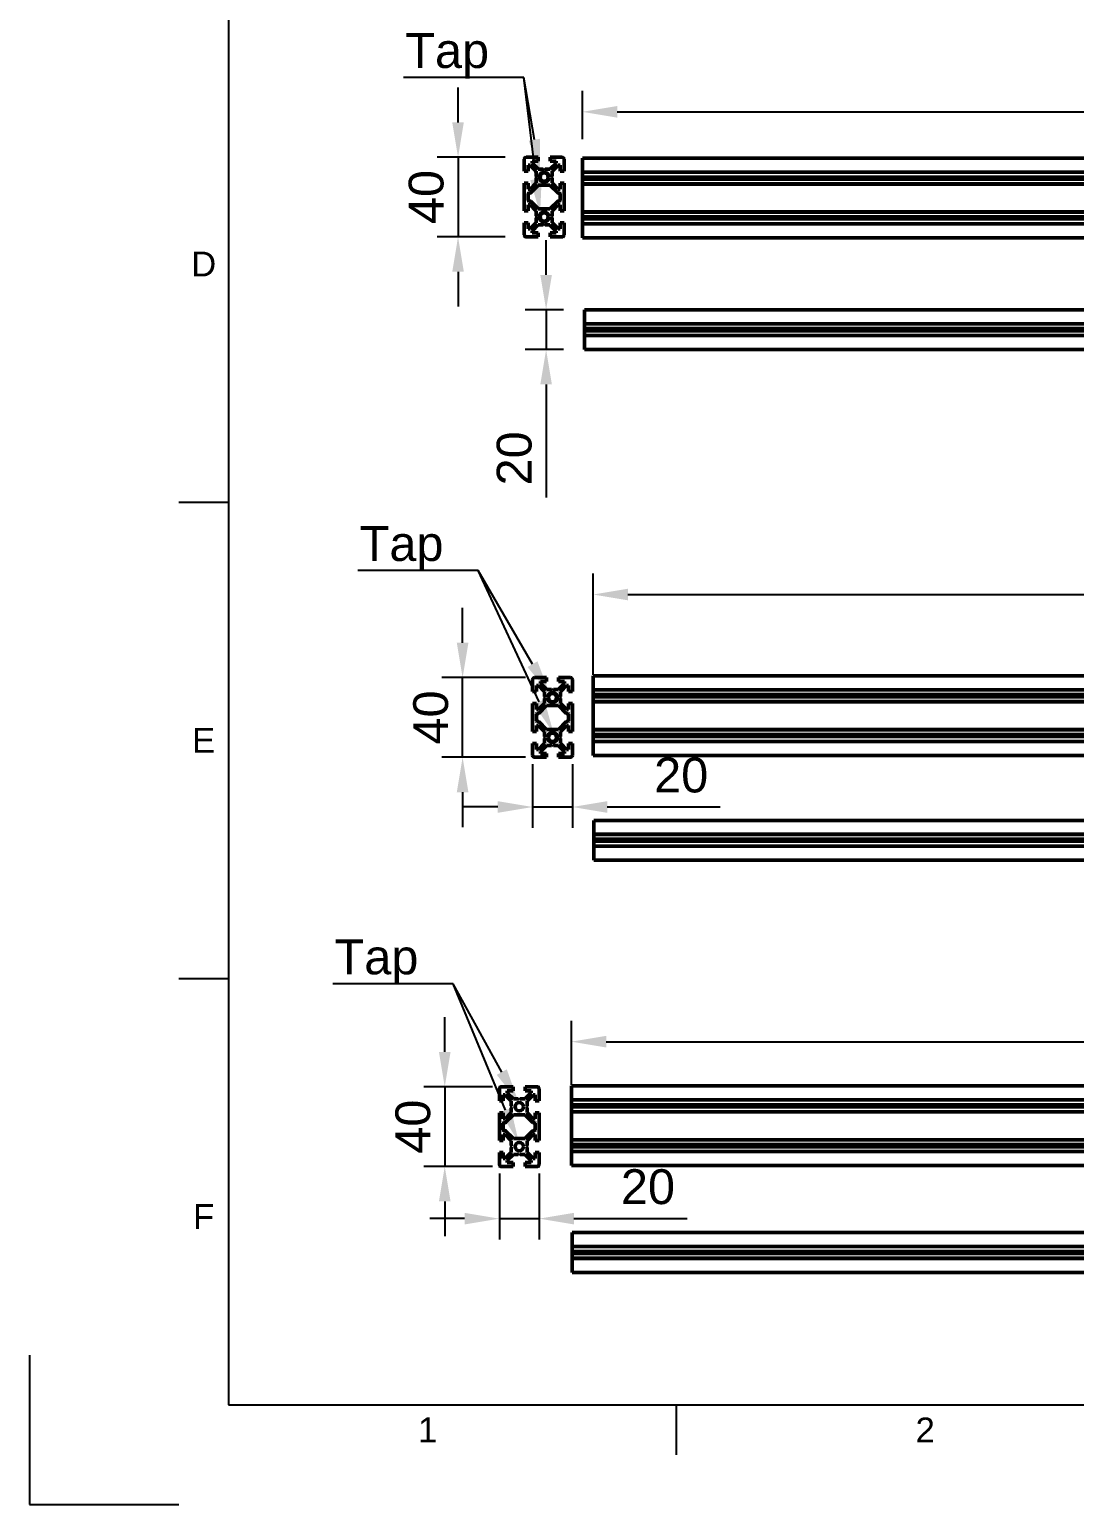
# Model space of a CAD drawing. Header units: millimetres. Extents: x 0 to 420, y 0 to 297.
# Drawn here: x 0 to 105, y 0 to 148.1 of the extents above; entities that cross this region are included whole.
import ezdxf
from ezdxf import colors
from ezdxf.entities.mleader import LeaderData, LeaderLine
from ezdxf.enums import TextEntityAlignment as Align
from ezdxf.math import Vec2, Vec3

# ---------------------------------------------------------------- set-up
doc = ezdxf.new("R2010")
doc.units = ezdxf.units.MM
doc.header["$LTSCALE"] = 0.75
for name, color, linetype, lineweight in [('BORDER', 7, 'Continuous', 25), ('FD_Dimensions', 7, 'Continuous', 25), ('Leaders', 7, 'Continuous', 25), ('Visible', 7, 'Continuous', 50)]:
    doc.layers.add(name, color=color, linetype=linetype, lineweight=lineweight)
doc.styles.add('FusionTitle', font='arial.ttf')
doc.styles.get("Standard").update_dxf_attribs({"font": 'arial.ttf'})
doc.dimstyles.new('Dim-ISO-25', dxfattribs={"dimtxt": 3.5, "dimasz": 3.5, "dimexe": 2.1, "dimexo": 2.1, "dimgap": 1.4, "dimtad": 1, "dimzin": 12, "dimdsep": 46, "dimtxsty": 'Standard', "dimcen": 0, "dimazin": 3, "dimtp": 0.1, "dimtm": 0.1, "dimtfac": 0.714286, "dimtmove": 0, "dimatfit": 3, "dimfxl": 1, "dimtzin": 12, "dimarcsym": 0})

# ---------------------------------------------------------------- blocks, each defined once
blk = doc.blocks.new('ISO_A3_SHEET')
at = {"layer": 'BORDER'}
for p, q in [((20, 287), (20, 10)), ((15, 100.66667), (20, 100.66667)), ((15, 52.83334), (20, 52.83334)), ((20, 10), (410, 10)), ((65, 5), (65, 10))]:
    blk.add_line(p, q, dxfattribs=at)
at = {"layer": 'Defpoints'}
for p, q in [((0, 15), (0, 0)), ((0, 0), (15, 0))]:
    blk.add_line(p, q, dxfattribs=at)
at = {"layer": 'BORDER', "style": 'FusionTitle'}
for s, p in [('D', (17.5, 124.58334)), ('E', (17.5, 76.75001)), ('F', (17.5, 28.91668)), ('1', (40, 7.5)), ('2', (90, 7.5))]:
    blk.add_text(s, height=2.5, dxfattribs=at).set_placement(p, align=Align.MIDDLE)
blk = doc.blocks.new('*D86')
at = {"layer": 'Defpoints', "color": 0, "transparency": 16777216}
for p in [(49.910133, 135.309272), (43.060367, 127.309272), (49.910133, 127.309272)]:
    blk.add_point(p, dxfattribs=at)
at = {"layer": 'FD_Dimensions', "color": 0, "lineweight": -2, "transparency": 16777216}
for p, q in [((43.060367, 138.809272), (43.060367, 142.309272)), ((47.810133, 135.309272), (40.960367, 135.309272)), ((43.060367, 135.309272), (43.060367, 127.309272)), ((47.810133, 127.309272), (40.960367, 127.309272)), ((43.060367, 123.809272), (43.060367, 120.309272))]:
    blk.add_line(p, q, dxfattribs=at)
at = {"layer": 'FD_Dimensions', "color": 0, "transparency": 16777216}
for points in [[(42.477034, 138.809272), (43.643701, 138.809272), (43.060367, 135.309272)], [(42.477034, 123.809272), (43.643701, 123.809272), (43.060367, 127.309272)]]:
    blk.add_solid(points, dxfattribs=at)
at = {"layer": 'FD_Dimensions', "color": 0, "transparency": 16777216, "insert": (39.873362, 131.309272), "char_height": 3.5, "attachment_point": 5, "rotation": 90}
blk.add_mtext('40', dxfattribs=at)
blk = doc.blocks.new('*D87')
at = {"layer": 'Defpoints', "color": 0, "transparency": 16777216}
for p in [(169.153471, 139.866048), (55.553471, 135.012179), (169.153471, 135.012179)]:
    blk.add_point(p, dxfattribs=at)
at = {"layer": 'FD_Dimensions', "color": 0, "lineweight": -2, "transparency": 16777216}
for p, q in [((55.553471, 137.112179), (55.553471, 141.966048)), ((169.153471, 137.112179), (169.153471, 141.966048)), ((59.053471, 139.866048), (165.653471, 139.866048))]:
    blk.add_line(p, q, dxfattribs=at)
at = {"layer": 'FD_Dimensions', "color": 0, "transparency": 16777216}
for points in [[(59.053471, 140.449382), (59.053471, 139.282715), (55.553471, 139.866048)], [(165.653471, 140.449382), (165.653471, 139.282715), (169.153471, 139.866048)]]:
    blk.add_solid(points, dxfattribs=at)
at = {"layer": 'FD_Dimensions', "color": 0, "transparency": 16777216, "insert": (112.353471, 143.053054), "char_height": 3.5, "attachment_point": 5}
blk.add_mtext('568', dxfattribs=at)
blk = doc.blocks.new('*D88')
at = {"layer": 'Defpoints', "color": 0, "transparency": 16777216}
for p in [(55.749821, 119.991096), (51.909112, 115.991096), (55.749821, 115.991096)]:
    blk.add_point(p, dxfattribs=at)
at = {"layer": 'FD_Dimensions', "color": 0, "lineweight": -2, "transparency": 16777216}
for p, q in [((51.909112, 123.491096), (51.909112, 126.991096)), ((53.649821, 119.991096), (49.809112, 119.991096)), ((51.909112, 119.991096), (51.909112, 115.991096)), ((53.649821, 115.991096), (49.809112, 115.991096)), ((51.909112, 112.491096), (51.909112, 101.129705))]:
    blk.add_line(p, q, dxfattribs=at)
at = {"layer": 'FD_Dimensions', "color": 0, "transparency": 16777216}
for points in [[(51.325779, 123.491096), (52.492446, 123.491096), (51.909112, 119.991096)], [(51.325779, 112.491096), (52.492446, 112.491096), (51.909112, 115.991096)]]:
    blk.add_solid(points, dxfattribs=at)
at = {"layer": 'FD_Dimensions', "color": 0, "transparency": 16777216, "insert": (48.722107, 105.0604), "char_height": 3.5, "attachment_point": 5, "rotation": 90}
blk.add_mtext('20', dxfattribs=at)
blk = doc.blocks.new('*D89')
at = {"layer": 'Defpoints', "color": 0, "transparency": 16777216}
for p in [(166.629501, 91.388725), (56.629501, 81.228328), (166.629501, 81.228328)]:
    blk.add_point(p, dxfattribs=at)
at = {"layer": 'FD_Dimensions', "color": 0, "lineweight": -2, "transparency": 16777216}
for p, q in [((56.629501, 83.328328), (56.629501, 93.488725)), ((166.629501, 83.328328), (166.629501, 93.488725)), ((60.129501, 91.388725), (163.129501, 91.388725))]:
    blk.add_line(p, q, dxfattribs=at)
at = {"layer": 'FD_Dimensions', "color": 0, "transparency": 16777216}
for points in [[(60.129501, 91.972059), (60.129501, 90.805392), (56.629501, 91.388725)], [(163.129501, 91.972059), (163.129501, 90.805392), (166.629501, 91.388725)]]:
    blk.add_solid(points, dxfattribs=at)
at = {"layer": 'FD_Dimensions', "color": 0, "transparency": 16777216, "insert": (111.629501, 94.575731), "char_height": 3.5, "attachment_point": 5}
blk.add_mtext('550', dxfattribs=at)
blk = doc.blocks.new('*D90')
at = {"layer": 'Defpoints', "color": 0, "transparency": 16777216}
for p in [(50.548758, 76.439126), (54.548758, 76.439126), (54.548758, 70.050659)]:
    blk.add_point(p, dxfattribs=at)
at = {"layer": 'FD_Dimensions', "color": 0, "lineweight": -2, "transparency": 16777216}
for p, q in [((50.548758, 74.339126), (50.548758, 67.950659)), ((54.548758, 74.339126), (54.548758, 67.950659)), ((47.048758, 70.050659), (43.548758, 70.050659)), ((50.548758, 70.050659), (54.548758, 70.050659)), ((58.048758, 70.050659), (69.41015, 70.050659))]:
    blk.add_line(p, q, dxfattribs=at)
at = {"layer": 'FD_Dimensions', "color": 0, "transparency": 16777216}
for points in [[(47.048758, 70.633992), (47.048758, 69.467325), (50.548758, 70.050659)], [(58.048758, 70.633992), (58.048758, 69.467325), (54.548758, 70.050659)]]:
    blk.add_solid(points, dxfattribs=at)
at = {"layer": 'FD_Dimensions', "color": 0, "transparency": 16777216, "insert": (65.479454, 73.237664), "char_height": 3.5, "attachment_point": 5}
blk.add_mtext('20', dxfattribs=at)
blk = doc.blocks.new('*D91')
at = {"layer": 'Defpoints', "color": 0, "transparency": 16777216}
for p in [(43.516105, 83.039126), (51.948758, 83.039126), (51.948758, 75.039126)]:
    blk.add_point(p, dxfattribs=at)
at = {"layer": 'FD_Dimensions', "color": 0, "lineweight": -2, "transparency": 16777216}
for p, q in [((43.516105, 86.539126), (43.516105, 90.039126)), ((49.848758, 83.039126), (41.416105, 83.039126)), ((43.516105, 75.039126), (43.516105, 83.039126)), ((49.848758, 75.039126), (41.416105, 75.039126)), ((43.516105, 71.539126), (43.516105, 68.039126))]:
    blk.add_line(p, q, dxfattribs=at)
at = {"layer": 'FD_Dimensions', "color": 0, "transparency": 16777216}
for points in [[(42.932772, 86.539126), (44.099438, 86.539126), (43.516105, 83.039126)], [(42.932772, 71.539126), (44.099438, 71.539126), (43.516105, 75.039126)]]:
    blk.add_solid(points, dxfattribs=at)
at = {"layer": 'FD_Dimensions', "color": 0, "transparency": 16777216, "insert": (40.329099, 79.039126), "char_height": 3.5, "attachment_point": 5, "rotation": 90}
blk.add_mtext('40', dxfattribs=at)
blk = doc.blocks.new('*D92')
at = {"layer": 'Defpoints', "color": 0, "transparency": 16777216}
for p in [(47.209322, 35.345896), (51.209322, 35.345896), (51.209322, 28.706908)]:
    blk.add_point(p, dxfattribs=at)
at = {"layer": 'FD_Dimensions', "color": 0, "lineweight": -2, "transparency": 16777216}
for p, q in [((47.209322, 33.245896), (47.209322, 26.606908)), ((51.209322, 33.245896), (51.209322, 26.606908)), ((43.709322, 28.706908), (40.209322, 28.706908)), ((47.209322, 28.706908), (51.209322, 28.706908)), ((54.709322, 28.706908), (66.070714, 28.706908))]:
    blk.add_line(p, q, dxfattribs=at)
at = {"layer": 'FD_Dimensions', "color": 0, "transparency": 16777216}
for points in [[(43.709322, 29.290242), (43.709322, 28.123575), (47.209322, 28.706908)], [(54.709322, 29.290242), (54.709322, 28.123575), (51.209322, 28.706908)]]:
    blk.add_solid(points, dxfattribs=at)
at = {"layer": 'FD_Dimensions', "color": 0, "transparency": 16777216, "insert": (62.140018, 31.893914), "char_height": 3.5, "attachment_point": 5}
blk.add_mtext('20', dxfattribs=at)
blk = doc.blocks.new('*D93')
at = {"layer": 'Defpoints', "color": 0, "transparency": 16777216}
for p in [(48.609322, 41.945896), (41.724663, 33.945896), (48.609322, 33.945896)]:
    blk.add_point(p, dxfattribs=at)
at = {"layer": 'FD_Dimensions', "color": 0, "lineweight": -2, "transparency": 16777216}
for p, q in [((41.724663, 45.445896), (41.724663, 48.945896)), ((46.509322, 41.945896), (39.624663, 41.945896)), ((41.724663, 41.945896), (41.724663, 33.945896)), ((46.509322, 33.945896), (39.624663, 33.945896)), ((41.724663, 30.445896), (41.724663, 26.945896))]:
    blk.add_line(p, q, dxfattribs=at)
at = {"layer": 'FD_Dimensions', "color": 0, "transparency": 16777216}
for points in [[(41.14133, 45.445896), (42.307997, 45.445896), (41.724663, 41.945896)], [(41.14133, 30.445896), (42.307997, 30.445896), (41.724663, 33.945896)]]:
    blk.add_solid(points, dxfattribs=at)
at = {"layer": 'FD_Dimensions', "color": 0, "transparency": 16777216, "insert": (38.537658, 37.945896), "char_height": 3.5, "attachment_point": 5, "rotation": 90}
blk.add_mtext('40', dxfattribs=at)
blk = doc.blocks.new('*D94')
at = {"layer": 'Defpoints', "color": 0, "transparency": 16777216}
for p in [(168.042894, 46.482064), (54.442894, 40.036969), (168.042894, 40.036969)]:
    blk.add_point(p, dxfattribs=at)
at = {"layer": 'FD_Dimensions', "color": 0, "lineweight": -2, "transparency": 16777216}
for p, q in [((54.442894, 42.136969), (54.442894, 48.582064)), ((168.042894, 42.136969), (168.042894, 48.582064)), ((57.942894, 46.482064), (164.542894, 46.482064))]:
    blk.add_line(p, q, dxfattribs=at)
at = {"layer": 'FD_Dimensions', "color": 0, "transparency": 16777216}
for points in [[(57.942894, 47.065397), (57.942894, 45.898731), (54.442894, 46.482064)], [(164.542894, 47.065397), (164.542894, 45.898731), (168.042894, 46.482064)]]:
    blk.add_solid(points, dxfattribs=at)
at = {"layer": 'FD_Dimensions', "color": 0, "transparency": 16777216, "insert": (111.242894, 49.669069), "char_height": 3.5, "attachment_point": 5}
blk.add_mtext('568', dxfattribs=at)

msp = doc.modelspace()

# ---------------------------------------------------------------- linework, layer by layer
at = {"layer": 'Visible', "extrusion": (-1, -2e-16, 0)}
for p, q in [((49.710133, 133.909272), (49.710133, 135.109272)), ((49.910133, 135.309272), (51.110133, 135.309272)), ((50.510133, 134.909272), (50.510133, 134.721404)), ((51.110133, 134.909272), (50.510133, 134.909272)), ((51.110133, 135.309272), (51.110133, 134.909272)), ((52.310133, 135.309272), (53.510133, 135.309272)), ((52.310133, 134.909272), (52.310133, 135.309272)), ((52.910133, 134.909272), (52.310133, 134.909272)), ((52.910133, 134.721404), (52.910133, 134.909272)), ((53.710133, 135.109272), (53.710133, 133.909272)), ((50.110133, 133.909272), (49.710133, 133.909272)), ((50.110133, 134.509272), (50.110133, 133.909272)), ((50.298001, 134.509272), (50.110133, 134.509272)), ((50.910133, 133.89714), (50.298001, 134.509272)), ((50.510133, 134.721404), (51.122265, 134.109272)), ((50.910133, 133.413195), (50.910133, 133.89714)), ((50.970133, 133.309272), (50.910133, 133.413195)), ((51.122265, 134.109272), (51.60621, 134.109272)), ((51.60621, 134.109272), (51.710133, 134.049272)), ((51.710133, 134.049272), (51.814056, 134.109272)), ((51.814056, 134.109272), (52.298001, 134.109272)), ((52.298001, 134.109272), (52.910133, 134.721404)), ((52.510133, 133.413195), (52.450133, 133.309272)), ((53.122265, 134.509272), (52.510133, 133.89714)), ((52.510133, 133.89714), (52.510133, 133.413195)), ((53.310133, 134.509272), (53.122265, 134.509272)), ((53.310133, 133.909272), (53.310133, 134.509272)), ((53.710133, 133.909272), (53.310133, 133.909272)), ((49.710133, 132.709272), (50.110133, 132.709272)), ((49.710133, 129.909272), (49.710133, 132.709272)), ((50.110133, 132.709272), (50.110133, 132.109272)), ((50.110133, 132.109272), (50.298001, 132.109272)), ((50.298001, 132.109272), (50.910133, 132.721404)), ((50.339839, 131.726846), (51.122265, 132.509272)), ((50.910133, 133.205349), (50.970133, 133.309272)), ((50.910133, 132.721404), (50.910133, 133.205349)), ((51.122265, 132.509272), (52.298001, 132.509272)), ((52.298001, 132.509272), (53.080427, 131.726846)), ((52.450133, 133.309272), (52.510133, 133.205349)), ((52.510133, 133.205349), (52.510133, 132.721404)), ((52.510133, 132.721404), (53.122265, 132.109272)), ((53.122265, 132.109272), (53.310133, 132.109272)), ((53.310133, 132.709272), (53.710133, 132.709272)), ((53.310133, 132.109272), (53.310133, 132.709272)), ((53.710133, 132.709272), (53.710133, 129.909272)), ((50.110133, 130.969272), (50.110133, 131.649272)), ((50.298001, 130.509272), (50.110133, 130.509272)), ((50.110133, 130.509272), (50.110133, 129.909272)), ((50.170133, 131.709272), (50.297412, 131.709272)), ((50.297412, 130.909272), (50.170133, 130.909272)), ((50.910133, 129.89714), (50.298001, 130.509272)), ((51.122265, 130.109272), (50.339839, 130.891699)), ((53.080427, 130.891699), (52.298001, 130.109272)), ((53.122265, 130.509272), (52.510133, 129.89714)), ((53.310133, 130.509272), (53.122265, 130.509272)), ((53.122854, 131.709272), (53.250133, 131.709272)), ((53.250133, 130.909272), (53.122854, 130.909272)), ((53.310133, 131.649272), (53.310133, 130.969272)), ((53.310133, 129.909272), (53.310133, 130.509272)), ((50.110133, 129.909272), (49.710133, 129.909272)), ((50.910133, 129.413195), (50.910133, 129.89714)), ((50.970133, 129.309272), (50.910133, 129.413195)), ((50.910133, 129.205349), (50.970133, 129.309272)), ((50.910133, 128.721404), (50.910133, 129.205349)), ((52.298001, 130.109272), (51.122265, 130.109272)), ((52.510133, 129.413195), (52.450133, 129.309272)), ((52.450133, 129.309272), (52.510133, 129.205349)), ((52.510133, 129.89714), (52.510133, 129.413195)), ((52.510133, 129.205349), (52.510133, 128.721404)), ((53.710133, 129.909272), (53.310133, 129.909272)), ((49.710133, 127.509272), (49.710133, 128.709272)), ((49.710133, 128.709272), (50.110133, 128.709272)), ((50.110133, 128.709272), (50.110133, 128.109272)), ((50.110133, 128.109272), (50.298001, 128.109272)), ((50.298001, 128.109272), (50.910133, 128.721404)), ((51.122265, 128.509272), (50.510133, 127.89714)), ((50.510133, 127.89714), (50.510133, 127.709272)), ((50.510133, 127.709272), (51.110133, 127.709272)), ((51.110133, 127.709272), (51.110133, 127.309272)), ((51.60621, 128.509272), (51.122265, 128.509272)), ((51.710133, 128.569272), (51.60621, 128.509272)), ((51.814056, 128.509272), (51.710133, 128.569272)), ((52.298001, 128.509272), (51.814056, 128.509272)), ((52.910133, 127.89714), (52.298001, 128.509272)), ((52.310133, 127.309272), (52.310133, 127.709272)), ((52.310133, 127.709272), (52.910133, 127.709272)), ((52.510133, 128.721404), (53.122265, 128.109272)), ((52.910133, 127.709272), (52.910133, 127.89714)), ((53.122265, 128.109272), (53.310133, 128.109272)), ((53.310133, 128.109272), (53.310133, 128.709272)), ((53.310133, 128.709272), (53.710133, 128.709272)), ((53.710133, 128.709272), (53.710133, 127.509272)), ((51.110133, 127.309272), (49.910133, 127.309272)), ((53.510133, 127.309272), (52.310133, 127.309272))]:
    msp.add_line(p, q, dxfattribs=at)
at = {"layer": 'Visible'}
for p, q in [((55.553471, 135.012179), (55.553471, 135.212179)), ((55.553471, 135.212179), (169.153471, 135.212179)), ((55.553471, 135.012179), (55.553471, 133.812179)), ((55.553471, 133.812179), (169.153471, 133.812179)), ((55.553471, 133.812179), (55.553471, 133.800047)), ((55.553471, 133.800047), (169.153471, 133.800047)), ((55.553471, 133.800047), (55.553471, 133.316102)), ((55.553471, 133.316102), (169.153471, 133.316102)), ((55.553471, 133.316102), (55.553471, 133.212179)), ((55.553471, 133.212179), (169.153471, 133.212179)), ((55.553471, 133.212179), (55.553471, 133.108256)), ((55.553471, 133.108256), (169.153471, 133.108256)), ((55.553471, 133.108256), (55.553471, 132.624311)), ((55.553471, 132.624311), (169.153471, 132.624311)), ((55.553471, 132.624311), (55.553471, 132.612179)), ((55.553471, 132.612179), (55.553471, 129.812179)), ((55.553471, 132.612179), (169.153471, 132.612179)), ((55.553471, 129.812179), (55.553471, 129.800047)), ((55.553471, 129.812179), (169.153471, 129.812179)), ((55.553471, 129.800047), (55.553471, 129.316102)), ((55.553471, 129.800047), (169.153471, 129.800047)), ((55.553471, 129.316102), (55.553471, 129.212179)), ((55.553471, 129.316102), (169.153471, 129.316102)), ((55.553471, 129.212179), (55.553471, 129.108256)), ((55.553471, 129.212179), (169.153471, 129.212179)), ((55.553471, 129.108256), (55.553471, 128.624311)), ((55.553471, 129.108256), (169.153471, 129.108256)), ((55.553471, 128.624311), (55.553471, 128.612179)), ((55.553471, 128.624311), (169.153471, 128.624311)), ((55.553471, 128.612179), (55.553471, 127.412179)), ((55.553471, 128.612179), (169.153471, 128.612179)), ((55.553471, 127.212179), (55.553471, 127.412179)), ((55.553471, 127.212179), (169.153471, 127.212179)), ((56.629501, 83.228328), (166.629501, 83.228328)), ((56.629501, 83.028328), (56.629501, 83.228328)), ((56.629501, 83.028328), (56.629501, 81.828328)), ((56.629501, 81.828328), (56.629501, 81.816196)), ((56.629501, 81.828328), (166.629501, 81.828328)), ((56.629501, 81.816196), (56.629501, 81.332251)), ((56.629501, 81.816196), (166.629501, 81.816196)), ((56.629501, 81.332251), (56.629501, 81.228328)), ((56.629501, 81.332251), (166.629501, 81.332251)), ((56.629501, 81.228328), (56.629501, 81.124405)), ((56.629501, 81.228328), (166.629501, 81.228328)), ((56.629501, 81.124405), (56.629501, 80.64046)), ((56.629501, 81.124405), (166.629501, 81.124405)), ((56.629501, 80.64046), (56.629501, 80.628328)), ((56.629501, 80.64046), (166.629501, 80.64046)), ((56.629501, 80.628328), (56.629501, 77.828328)), ((56.629501, 80.628328), (166.629501, 80.628328)), ((56.629501, 77.828328), (56.629501, 77.816196)), ((56.629501, 77.828328), (166.629501, 77.828328)), ((56.629501, 77.816196), (56.629501, 77.332251)), ((56.629501, 77.816196), (166.629501, 77.816196)), ((56.629501, 77.332251), (56.629501, 77.228328)), ((56.629501, 77.332251), (166.629501, 77.332251)), ((56.629501, 77.228328), (56.629501, 77.124405)), ((56.629501, 77.228328), (166.629501, 77.228328)), ((56.629501, 77.124405), (56.629501, 76.64046)), ((56.629501, 77.124405), (166.629501, 77.124405)), ((56.629501, 76.64046), (56.629501, 76.628328)), ((56.629501, 76.64046), (166.629501, 76.64046)), ((56.629501, 76.628328), (56.629501, 75.428328)), ((56.629501, 76.628328), (166.629501, 76.628328)), ((56.629501, 75.228328), (56.629501, 75.428328)), ((56.629501, 75.228328), (166.629501, 75.228328)), ((54.442894, 42.036969), (168.042894, 42.036969)), ((54.442894, 41.836969), (54.442894, 42.036969)), ((54.442894, 41.836969), (54.442894, 40.636969)), ((54.442894, 40.636969), (54.442894, 40.624837)), ((54.442894, 40.636969), (168.042894, 40.636969)), ((54.442894, 40.624837), (54.442894, 40.140892)), ((54.442894, 40.624837), (168.042894, 40.624837)), ((54.442894, 40.140892), (54.442894, 40.036969)), ((54.442894, 40.140892), (168.042894, 40.140892)), ((54.442894, 40.036969), (168.042894, 40.036969)), ((54.442894, 40.036969), (54.442894, 39.933045)), ((54.442894, 39.933045), (168.042894, 39.933045)), ((54.442894, 39.933045), (54.442894, 39.449101)), ((54.442894, 39.449101), (168.042894, 39.449101)), ((54.442894, 39.449101), (54.442894, 39.436969)), ((54.442894, 39.436969), (54.442894, 36.636969)), ((54.442894, 39.436969), (168.042894, 39.436969)), ((54.442894, 36.636969), (54.442894, 36.624837)), ((54.442894, 36.636969), (168.042894, 36.636969)), ((54.442894, 36.624837), (54.442894, 36.140892)), ((54.442894, 36.624837), (168.042894, 36.624837)), ((54.442894, 36.140892), (54.442894, 36.036969)), ((54.442894, 36.140892), (168.042894, 36.140892)), ((54.442894, 36.036969), (54.442894, 35.933045)), ((54.442894, 36.036969), (168.042894, 36.036969)), ((54.442894, 35.933045), (54.442894, 35.449101)), ((54.442894, 35.933045), (168.042894, 35.933045)), ((54.442894, 35.449101), (54.442894, 35.436969)), ((54.442894, 35.449101), (168.042894, 35.449101)), ((54.442894, 35.436969), (54.442894, 34.236969)), ((54.442894, 35.436969), (168.042894, 35.436969)), ((54.442894, 34.036969), (54.442894, 34.236969)), ((54.442894, 34.036969), (168.042894, 34.036969))]:
    msp.add_line(p, q, dxfattribs=at)
at = {"layer": 'Visible', "extrusion": (0, 1, 0)}
for p, q in [((55.749821, 119.991096), (169.349821, 119.991096)), ((55.749821, 119.791096), (55.749821, 119.991096)), ((55.749821, 119.791096), (55.749821, 118.591096)), ((55.749821, 118.591096), (55.749821, 118.578964)), ((55.749821, 118.591096), (169.349821, 118.591096)), ((55.749821, 118.578964), (55.749821, 118.095019)), ((55.749821, 118.578964), (169.349821, 118.578964)), ((55.749821, 118.095019), (55.749821, 117.991096)), ((55.749821, 118.095019), (169.349821, 118.095019)), ((55.749821, 117.991096), (55.749821, 117.887173)), ((55.749821, 117.991096), (169.349821, 117.991096)), ((55.749821, 117.887173), (55.749821, 117.403228)), ((55.749821, 117.887173), (169.349821, 117.887173)), ((55.749821, 117.403228), (55.749821, 117.391096)), ((55.749821, 117.403228), (169.349821, 117.403228)), ((55.749821, 117.391096), (55.749821, 116.191096)), ((55.749821, 117.391096), (169.349821, 117.391096)), ((55.749821, 115.991096), (55.749821, 116.191096)), ((55.749821, 115.991096), (169.349821, 115.991096)), ((56.710751, 68.709011), (166.710751, 68.709011)), ((56.710751, 68.509011), (56.710751, 68.709011)), ((56.710751, 68.509011), (56.710751, 67.309011)), ((56.710751, 67.309011), (166.710751, 67.309011)), ((56.710751, 67.309011), (56.710751, 67.296879)), ((56.710751, 67.296879), (166.710751, 67.296879)), ((56.710751, 67.296879), (56.710751, 66.812934)), ((56.710751, 66.812934), (166.710751, 66.812934)), ((56.710751, 66.812934), (56.710751, 66.709011)), ((56.710751, 66.709011), (166.710751, 66.709011)), ((56.710751, 66.709011), (56.710751, 66.605088)), ((56.710751, 66.605088), (166.710751, 66.605088)), ((56.710751, 66.605088), (56.710751, 66.121143)), ((56.710751, 66.121143), (166.710751, 66.121143)), ((56.710751, 66.121143), (56.710751, 66.109011)), ((56.710751, 66.109011), (166.710751, 66.109011)), ((56.710751, 66.109011), (56.710751, 64.909011)), ((56.710751, 64.709011), (56.710751, 64.909011)), ((56.710751, 64.709011), (166.710751, 64.709011)), ((54.517293, 27.312623), (168.117293, 27.312623)), ((54.517293, 27.112623), (54.517293, 27.312623)), ((54.517293, 27.112623), (54.517293, 25.912623)), ((54.517293, 25.912623), (161.692764, 25.912623)), ((54.517293, 25.912623), (54.517293, 25.900491)), ((54.517293, 25.900491), (161.676117, 25.900491)), ((54.517293, 25.900491), (54.517293, 25.416546)), ((54.517293, 25.416546), (161.389677, 25.416546)), ((54.517293, 25.416546), (54.517293, 25.312623)), ((54.517293, 25.312623), (161.382293, 25.312623)), ((54.517293, 25.312623), (54.517293, 25.2087)), ((54.517293, 25.2087), (161.389677, 25.2087)), ((54.517293, 25.2087), (54.517293, 24.724755)), ((54.517293, 24.724755), (161.676117, 24.724755)), ((54.517293, 24.724755), (54.517293, 24.712623)), ((54.517293, 24.712623), (161.692764, 24.712623)), ((54.517293, 24.712623), (54.517293, 23.512623)), ((54.517293, 23.312623), (54.517293, 23.512623)), ((54.517293, 23.312623), (168.117293, 23.312623))]:
    msp.add_line(p, q, dxfattribs=at)
at = {"layer": 'Visible', "extrusion": (1, 8e-16, 0)}
for p, q in [((51.948758, 83.039126), (50.748758, 83.039126)), ((51.948758, 82.639126), (51.948758, 83.039126)), ((53.148758, 83.039126), (53.148758, 82.639126)), ((54.348758, 83.039126), (53.148758, 83.039126)), ((50.548758, 82.839126), (50.548758, 81.639126)), ((50.548758, 81.639126), (50.948758, 81.639126)), ((50.948758, 82.239126), (51.136626, 82.239126)), ((50.948758, 81.639126), (50.948758, 82.239126)), ((51.136626, 82.239126), (51.748758, 81.626994)), ((51.348758, 82.639126), (51.948758, 82.639126)), ((51.348758, 82.451258), (51.348758, 82.639126)), ((51.96089, 81.839126), (51.348758, 82.451258)), ((51.748758, 81.626994), (51.748758, 81.143049)), ((52.444835, 81.839126), (51.96089, 81.839126)), ((52.548758, 81.779126), (52.444835, 81.839126)), ((52.652681, 81.839126), (52.548758, 81.779126)), ((53.136626, 81.839126), (52.652681, 81.839126)), ((53.748758, 82.451258), (53.136626, 81.839126)), ((53.148758, 82.639126), (53.748758, 82.639126)), ((53.348758, 81.626994), (53.96089, 82.239126)), ((53.348758, 81.143049), (53.348758, 81.626994)), ((53.748758, 82.639126), (53.748758, 82.451258)), ((53.96089, 82.239126), (54.148758, 82.239126)), ((54.148758, 82.239126), (54.148758, 81.639126)), ((54.148758, 81.639126), (54.548758, 81.639126)), ((54.548758, 81.639126), (54.548758, 82.839126)), ((50.548758, 80.439126), (50.548758, 77.639126)), ((50.948758, 80.439126), (50.548758, 80.439126)), ((50.948758, 79.839126), (50.948758, 80.439126)), ((51.748758, 80.451258), (51.136626, 79.839126)), ((51.96089, 80.239126), (51.178464, 79.4567)), ((51.748758, 81.143049), (51.808758, 81.039126)), ((51.808758, 81.039126), (51.748758, 80.935203)), ((51.748758, 80.935203), (51.748758, 80.451258)), ((53.136626, 80.239126), (51.96089, 80.239126)), ((53.919052, 79.4567), (53.136626, 80.239126)), ((53.288758, 81.039126), (53.348758, 81.143049)), ((53.348758, 80.935203), (53.288758, 81.039126)), ((53.348758, 80.451258), (53.348758, 80.935203)), ((53.96089, 79.839126), (53.348758, 80.451258)), ((54.148758, 80.439126), (54.148758, 79.839126)), ((54.548758, 80.439126), (54.148758, 80.439126)), ((54.548758, 77.639126), (54.548758, 80.439126)), ((51.136626, 79.839126), (50.948758, 79.839126)), ((50.948758, 79.379126), (50.948758, 78.699126)), ((51.136037, 79.439126), (51.008758, 79.439126)), ((51.008758, 78.639126), (51.136037, 78.639126)), ((51.178464, 78.621552), (51.96089, 77.839126)), ((53.136626, 77.839126), (53.919052, 78.621552)), ((54.148758, 79.839126), (53.96089, 79.839126)), ((54.088758, 79.439126), (53.961479, 79.439126)), ((53.961479, 78.639126), (54.088758, 78.639126)), ((54.148758, 78.699126), (54.148758, 79.379126)), ((50.548758, 77.639126), (50.948758, 77.639126)), ((50.948758, 78.239126), (51.136626, 78.239126)), ((50.948758, 77.639126), (50.948758, 78.239126)), ((51.136626, 78.239126), (51.748758, 77.626994)), ((51.748758, 77.626994), (51.748758, 77.143049)), ((51.748758, 77.143049), (51.808758, 77.039126)), ((51.808758, 77.039126), (51.748758, 76.935203)), ((51.96089, 77.839126), (53.136626, 77.839126)), ((53.288758, 77.039126), (53.348758, 77.143049)), ((53.348758, 76.935203), (53.288758, 77.039126)), ((53.348758, 77.626994), (53.96089, 78.239126)), ((53.348758, 77.143049), (53.348758, 77.626994)), ((53.96089, 78.239126), (54.148758, 78.239126)), ((54.148758, 78.239126), (54.148758, 77.639126)), ((54.148758, 77.639126), (54.548758, 77.639126)), ((50.948758, 76.439126), (50.548758, 76.439126)), ((50.548758, 76.439126), (50.548758, 75.239126)), ((50.948758, 75.839126), (50.948758, 76.439126)), ((51.136626, 75.839126), (50.948758, 75.839126)), ((51.748758, 76.451258), (51.136626, 75.839126)), ((51.348758, 75.626994), (51.96089, 76.239126)), ((51.348758, 75.439126), (51.348758, 75.626994)), ((51.748758, 76.935203), (51.748758, 76.451258)), ((51.96089, 76.239126), (52.444835, 76.239126)), ((52.444835, 76.239126), (52.548758, 76.299126)), ((52.548758, 76.299126), (52.652681, 76.239126)), ((52.652681, 76.239126), (53.136626, 76.239126)), ((53.136626, 76.239126), (53.748758, 75.626994)), ((53.348758, 76.451258), (53.348758, 76.935203)), ((53.96089, 75.839126), (53.348758, 76.451258)), ((53.748758, 75.626994), (53.748758, 75.439126)), ((54.148758, 75.839126), (53.96089, 75.839126)), ((54.548758, 76.439126), (54.148758, 76.439126)), ((54.148758, 76.439126), (54.148758, 75.839126)), ((54.548758, 75.239126), (54.548758, 76.439126)), ((50.748758, 75.039126), (51.948758, 75.039126)), ((51.948758, 75.439126), (51.348758, 75.439126)), ((51.948758, 75.039126), (51.948758, 75.439126)), ((53.748758, 75.439126), (53.148758, 75.439126)), ((53.148758, 75.439126), (53.148758, 75.039126)), ((53.148758, 75.039126), (54.348758, 75.039126))]:
    msp.add_line(p, q, dxfattribs=at)
at = {"layer": 'Visible', "extrusion": (1, -2e-16, 0)}
for p, q in [((47.209322, 40.545896), (47.209322, 41.745896)), ((47.409322, 41.945896), (48.609322, 41.945896)), ((48.009322, 41.545896), (48.009322, 41.358028)), ((48.609322, 41.545896), (48.009322, 41.545896)), ((48.609322, 41.945896), (48.609322, 41.545896)), ((49.809322, 41.945896), (51.009322, 41.945896)), ((49.809322, 41.545896), (49.809322, 41.945896)), ((50.409322, 41.545896), (49.809322, 41.545896)), ((50.409322, 41.358028), (50.409322, 41.545896)), ((51.209322, 41.745896), (51.209322, 40.545896)), ((47.609322, 40.545896), (47.209322, 40.545896)), ((47.609322, 41.145896), (47.609322, 40.545896)), ((47.79719, 41.145896), (47.609322, 41.145896)), ((48.409322, 40.533764), (47.79719, 41.145896)), ((48.009322, 41.358028), (48.621454, 40.745896)), ((48.409322, 40.049819), (48.409322, 40.533764)), ((48.469322, 39.945896), (48.409322, 40.049819)), ((48.621454, 40.745896), (49.105399, 40.745896)), ((49.105399, 40.745896), (49.209322, 40.685896)), ((49.209322, 40.685896), (49.313245, 40.745896)), ((49.313245, 40.745896), (49.79719, 40.745896)), ((49.79719, 40.745896), (50.409322, 41.358028)), ((50.009322, 40.049819), (49.949322, 39.945896)), ((50.621454, 41.145896), (50.009322, 40.533764)), ((50.009322, 40.533764), (50.009322, 40.049819)), ((50.809322, 41.145896), (50.621454, 41.145896)), ((50.809322, 40.545896), (50.809322, 41.145896)), ((51.209322, 40.545896), (50.809322, 40.545896)), ((47.209322, 39.345896), (47.609322, 39.345896)), ((47.209322, 36.545896), (47.209322, 39.345896)), ((47.609322, 39.345896), (47.609322, 38.745896)), ((47.609322, 38.745896), (47.79719, 38.745896)), ((47.79719, 38.745896), (48.409322, 39.358028)), ((47.839028, 38.36347), (48.621454, 39.145896)), ((48.409322, 39.841973), (48.469322, 39.945896)), ((48.409322, 39.358028), (48.409322, 39.841973)), ((48.621454, 39.145896), (49.79719, 39.145896)), ((49.79719, 39.145896), (50.579617, 38.36347)), ((49.949322, 39.945896), (50.009322, 39.841973)), ((50.009322, 39.841973), (50.009322, 39.358028)), ((50.009322, 39.358028), (50.621454, 38.745896)), ((50.621454, 38.745896), (50.809322, 38.745896)), ((50.809322, 39.345896), (51.209322, 39.345896)), ((50.809322, 38.745896), (50.809322, 39.345896)), ((51.209322, 39.345896), (51.209322, 36.545896)), ((47.609322, 37.605896), (47.609322, 38.285896)), ((47.609322, 37.145896), (47.609322, 36.545896)), ((47.79719, 37.145896), (47.609322, 37.145896)), ((47.669322, 38.345896), (47.796602, 38.345896)), ((47.796602, 37.545896), (47.669322, 37.545896)), ((48.409322, 36.533764), (47.79719, 37.145896)), ((48.621454, 36.745896), (47.839028, 37.528323)), ((50.579617, 37.528323), (49.79719, 36.745896)), ((50.621454, 37.145896), (50.009322, 36.533764)), ((50.809322, 37.145896), (50.621454, 37.145896)), ((50.622043, 38.345896), (50.749322, 38.345896)), ((50.749322, 37.545896), (50.622043, 37.545896)), ((50.809322, 38.285896), (50.809322, 37.605896)), ((50.809322, 36.545896), (50.809322, 37.145896)), ((47.609322, 36.545896), (47.209322, 36.545896)), ((48.409322, 36.049819), (48.409322, 36.533764)), ((48.469322, 35.945896), (48.409322, 36.049819)), ((48.409322, 35.841973), (48.469322, 35.945896)), ((48.409322, 35.358028), (48.409322, 35.841973)), ((49.79719, 36.745896), (48.621454, 36.745896)), ((50.009322, 36.049819), (49.949322, 35.945896)), ((49.949322, 35.945896), (50.009322, 35.841973)), ((50.009322, 36.533764), (50.009322, 36.049819)), ((50.009322, 35.841973), (50.009322, 35.358028)), ((51.209322, 36.545896), (50.809322, 36.545896)), ((47.209322, 35.345896), (47.609322, 35.345896)), ((47.209322, 34.145896), (47.209322, 35.345896)), ((47.609322, 35.345896), (47.609322, 34.745896)), ((47.609322, 34.745896), (47.79719, 34.745896)), ((47.79719, 34.745896), (48.409322, 35.358028)), ((48.621454, 35.145896), (48.009322, 34.533764)), ((48.009322, 34.533764), (48.009322, 34.345896)), ((48.009322, 34.345896), (48.609322, 34.345896)), ((48.609322, 34.345896), (48.609322, 33.945896)), ((49.105399, 35.145896), (48.621454, 35.145896)), ((49.209322, 35.205896), (49.105399, 35.145896)), ((49.313245, 35.145896), (49.209322, 35.205896)), ((49.79719, 35.145896), (49.313245, 35.145896)), ((50.409322, 34.533764), (49.79719, 35.145896)), ((49.809322, 34.345896), (50.409322, 34.345896)), ((49.809322, 33.945896), (49.809322, 34.345896)), ((50.009322, 35.358028), (50.621454, 34.745896)), ((50.409322, 34.345896), (50.409322, 34.533764)), ((50.621454, 34.745896), (50.809322, 34.745896)), ((50.809322, 35.345896), (51.209322, 35.345896)), ((50.809322, 34.745896), (50.809322, 35.345896)), ((51.209322, 35.345896), (51.209322, 34.145896)), ((48.609322, 33.945896), (47.409322, 33.945896)), ((51.009322, 33.945896), (49.809322, 33.945896))]:
    msp.add_line(p, q, dxfattribs=at)
at = {"layer": 'Visible'}
for centre, radius in [((51.710133, 133.309272), 0.5), ((51.710133, 133.309272), 0.4134), ((51.710133, 129.309272), 0.5), ((51.710133, 129.309272), 0.4134), ((49.209322, 39.945896), 0.42), ((49.209322, 35.945896), 0.42)]:
    msp.add_circle(centre, radius, dxfattribs=at)
at = {"layer": 'Visible', "extrusion": (0, 2e-16, -1)}
for centre, radius in [((-52.548758, 81.039126), 0.5), ((-52.548758, 81.039126), 0.4134), ((-52.548758, 77.039126), 0.5), ((-52.548758, 77.039126), 0.4134)]:
    msp.add_circle(centre, radius, dxfattribs=at)
at = {"layer": 'Visible', "extrusion": (0, 1e-16, -1)}
for centre, radius, start, end in [((-49.910133, 135.109272), 0.2, 0, 90), ((-53.510133, 135.109272), 0.2, 90, 180), ((-50.170133, 131.649272), 0.06, 0, 90), ((-50.170133, 130.969272), 0.06, 270, 0), ((-50.297412, 131.769272), 0.06, 225, 270), ((-50.297412, 130.849272), 0.06, 90, 135), ((-53.122854, 131.769272), 0.06, 270, 315), ((-53.122854, 130.849272), 0.06, 45, 90), ((-53.250133, 131.649272), 0.06, 90, 180), ((-53.250133, 130.969272), 0.06, 180, 270), ((-49.910133, 127.509272), 0.2, 270, 0), ((-53.510133, 127.509272), 0.2, 180, 270)]:
    msp.add_arc(centre, radius, start, end, dxfattribs=at)
at = {"layer": 'Visible'}
for centre, radius, start, end in [((50.748758, 82.839126), 0.2, 90, 180), ((54.348758, 82.839126), 0.2, 0, 90), ((51.008758, 79.379126), 0.06, 90, 180), ((51.008758, 78.699126), 0.06, 180, 270), ((51.136037, 79.499126), 0.06, 270, 315), ((51.136037, 78.579126), 0.06, 45, 90), ((53.961479, 79.499126), 0.06, 225, 270), ((53.961479, 78.579126), 0.06, 90, 135), ((54.088758, 79.379126), 0.06, 0, 90), ((54.088758, 78.699126), 0.06, 270, 0), ((50.748758, 75.239126), 0.2, 180, 270), ((54.348758, 75.239126), 0.2, 270, 0)]:
    msp.add_arc(centre, radius, start, end, dxfattribs=at)
at = {"layer": 'Visible', "extrusion": (0, -1e-16, -1)}
for centre, radius, start, end in [((-47.409322, 41.745896), 0.2, 0, 90), ((-51.009322, 41.745896), 0.2, 90, 180), ((-47.669322, 38.285896), 0.06, 0, 90), ((-47.669322, 37.605896), 0.06, 270, 0), ((-47.796602, 38.405896), 0.06, 225, 270), ((-47.796602, 37.485896), 0.06, 90, 135), ((-50.622043, 38.405896), 0.06, 270, 315), ((-50.622043, 37.485896), 0.06, 45, 90), ((-50.749322, 38.285896), 0.06, 90, 180), ((-50.749322, 37.605896), 0.06, 180, 270), ((-47.409322, 34.145896), 0.2, 270, 0), ((-51.009322, 34.145896), 0.2, 180, 270)]:
    msp.add_arc(centre, radius, start, end, dxfattribs=at)

# ---------------------------------------------------------------- block references
at = {"layer": 'BORDER'}
msp.add_blockref('ISO_A3_SHEET', (0, 0), dxfattribs=at)

# ---------------------------------------------------------------- dimensions: what is measured, and where the dimension line sits
at = {"layer": 'FD_Dimensions'}
dim = msp.add_linear_dim(base=(169.153471, 139.866048), p1=(55.553471, 135.012179), p2=(169.153471, 135.012179), dimstyle='Dim-ISO-25', override={"dimlfac": 5, "dimclrd": 0, "dimclre": 0}, dxfattribs=at)
dim.commit()
dim.dimension.update_dxf_attribs({"geometry": '*D87', "text_midpoint": (112.353471, 143.053054)})
dim = msp.add_linear_dim(base=(43.060367, 127.309272), p1=(49.910133, 135.309272), p2=(49.910133, 127.309272), angle=90, dimstyle='Dim-ISO-25', override={"dimlfac": 5, "dimclrd": 0, "dimclre": 0}, dxfattribs=at)
dim.commit()
dim.dimension.update_dxf_attribs({"geometry": '*D86', "text_midpoint": (39.873362, 131.309272)})
for p1, p2, distance, picture, middle in [((55.749821, 119.991096), (55.749821, 115.991096), -3.840709, '*D88', (48.722107, 105.0604)), ((56.629501, 81.228328), (166.629501, 81.228328), 10.160397, '*D89', (111.629501, 94.575731)), ((51.948758, 75.039126), (51.948758, 83.039126), 8.432653, '*D91', (40.329099, 79.039126)), ((50.548758, 76.439126), (54.548758, 76.439126), -6.388467, '*D90', (65.479454, 73.237664)), ((54.442894, 40.036969), (168.042894, 40.036969), 6.445095, '*D94', (111.242894, 49.669069)), ((48.609322, 41.945896), (48.609322, 33.945896), -6.884659, '*D93', (38.537658, 37.945896)), ((47.209322, 35.345896), (51.209322, 35.345896), -6.638988, '*D92', (62.140018, 31.893914))]:
    dim = msp.add_aligned_dim(p1=p1, p2=p2, distance=distance, dimstyle='Dim-ISO-25', override={"dimlfac": 5, "dimclrd": 0, "dimclre": 0}, dxfattribs=at)
    dim.commit()
    dim.dimension.update_dxf_attribs({"geometry": picture, "text_midpoint": middle})

# ---------------------------------------------------------------- leaders
at = {"layer": 'Leaders'}
ml = msp.add_multileader_mtext('Standard', dxfattribs=at)
ml.set_content('Tap', color=256)
ml.set_leader_properties()
ml.build(insert=Vec2(0, 0))
ml.multileader.update_dxf_attribs({"text_left_attachment_type": 5, "text_right_attachment_type": 5, "dogleg_length": 3.5, "arrow_head_size": 3.5})
ctx = ml.context
ctx.base_point, ctx.char_height, ctx.arrow_head_size, ctx.landing_gap_size, ctx.plane_origin = Vec3(38.063978, 143.296999), 3.5, 3.5, 0, Vec3(51.312355, 133.612212)
ctx.left_attachment, ctx.right_attachment, ctx.text_align_type = 5, 5, 2
notes = []
notes.append((ctx, [(0, (1, 1, 0), (49.678917, 143.296999), (-1, 0), 3.5, [(0, [(51.312355, 133.612212)], 0, [])])]))
ctx.mtext.insert, ctx.mtext.alignment, ctx.mtext.flow_direction = Vec3(46.178917, 147.768691), 3, 5
ml = msp.add_multileader_mtext('Standard', dxfattribs=at)
ml.set_content('', color=256)
ml.set_leader_properties()
ml.build(insert=Vec2(0, 0))
ml.multileader.update_dxf_attribs({"text_left_attachment_type": 5, "text_right_attachment_type": 5, "dogleg_length": 3.5, "arrow_head_size": 3.5})
ctx = ml.context
ctx.base_point, ctx.char_height, ctx.arrow_head_size, ctx.landing_gap_size, ctx.plane_origin = Vec3(46.178917, 143.296999), 3.5, 3.5, 0, Vec3(51.305311, 129.602733)
ctx.left_attachment, ctx.right_attachment, ctx.text_align_type = 5, 5, 2
notes.append((ctx, [(0, (1, 1, 0), (49.678917, 143.296999), (-1, 0), 3.5, [(0, [(51.305311, 129.602733)], 0, [])])]))
ctx.mtext.insert, ctx.mtext.alignment, ctx.mtext.flow_direction = Vec3(46.178917, 146.796999), 3, 5
ml = msp.add_multileader_mtext('Standard', dxfattribs=at)
ml.set_content('Tap', color=256)
ml.set_leader_properties()
ml.build(insert=Vec2(0, 0))
ml.multileader.update_dxf_attribs({"text_left_attachment_type": 5, "text_right_attachment_type": 5, "dogleg_length": 3.5, "arrow_head_size": 3.5})
ctx = ml.context
ctx.base_point, ctx.char_height, ctx.arrow_head_size, ctx.landing_gap_size, ctx.plane_origin = Vec3(33.483227, 93.788059), 3.5, 3.5, 0, Vec3(52.293981, 81.364684)
ctx.left_attachment, ctx.right_attachment, ctx.text_align_type = 5, 5, 2
notes.append((ctx, [(0, (1, 1, 0), (45.098165, 93.788059), (-1, 0), 3.5, [(0, [(52.293981, 81.364684)], 0, [])])]))
ctx.mtext.insert, ctx.mtext.alignment, ctx.mtext.flow_direction = Vec3(41.598165, 98.25975), 3, 5
ml = msp.add_multileader_mtext('Standard', dxfattribs=at)
ml.set_content('', color=256)
ml.set_leader_properties()
ml.build(insert=Vec2(0, 0))
ml.multileader.update_dxf_attribs({"text_left_attachment_type": 5, "text_right_attachment_type": 5, "dogleg_length": 3.5, "arrow_head_size": 3.5})
ctx = ml.context
ctx.base_point, ctx.char_height, ctx.arrow_head_size, ctx.landing_gap_size, ctx.plane_origin = Vec3(41.598165, 93.788059), 3.5, 3.5, 0, Vec3(52.665141, 77.435805)
ctx.left_attachment, ctx.right_attachment, ctx.text_align_type = 5, 5, 2
notes.append((ctx, [(0, (1, 1, 0), (45.098165, 93.788059), (-1, 0), 3.5, [(0, [(52.665141, 77.435805)], 0, [])])]))
ctx.mtext.insert, ctx.mtext.alignment, ctx.mtext.flow_direction = Vec3(41.598165, 97.288059), 3, 5
ml = msp.add_multileader_mtext('Standard', dxfattribs=at)
ml.set_content('Tap', color=256)
ml.set_leader_properties()
ml.build(insert=Vec2(0, 0))
ml.multileader.update_dxf_attribs({"text_left_attachment_type": 5, "text_right_attachment_type": 5, "dogleg_length": 3.5, "arrow_head_size": 3.5})
ctx = ml.context
ctx.base_point, ctx.char_height, ctx.arrow_head_size, ctx.landing_gap_size, ctx.plane_origin = Vec3(30.960457, 52.274657), 3.5, 3.5, 0, Vec3(49.147074, 40.361258)
ctx.left_attachment, ctx.right_attachment, ctx.text_align_type = 5, 5, 2
notes.append((ctx, [(0, (1, 1, 0), (42.575395, 52.274657), (-1, 0), 3.5, [(0, [(49.147074, 40.361258)], 0, [])])]))
ctx.mtext.insert, ctx.mtext.alignment, ctx.mtext.flow_direction = Vec3(39.075395, 56.746349), 3, 5
ml = msp.add_multileader_mtext('Standard', dxfattribs=at)
ml.set_content('', color=256)
ml.set_leader_properties()
ml.build(insert=Vec2(0, 0))
ml.multileader.update_dxf_attribs({"text_left_attachment_type": 5, "text_right_attachment_type": 5, "dogleg_length": 3.5, "arrow_head_size": 3.5})
ctx = ml.context
ctx.base_point, ctx.char_height, ctx.arrow_head_size, ctx.landing_gap_size, ctx.plane_origin = Vec3(39.075395, 52.274657), 3.5, 3.5, 0, Vec3(49.165024, 36.363554)
ctx.left_attachment, ctx.right_attachment, ctx.text_align_type = 5, 5, 2
notes.append((ctx, [(0, (1, 1, 0), (42.575395, 52.274657), (-1, 0), 3.5, [(0, [(49.165024, 36.363554)], 0, [])])]))
ctx.mtext.insert, ctx.mtext.alignment, ctx.mtext.flow_direction = Vec3(39.075395, 55.774657), 3, 5
for ctx, leaders in notes:
    for number, flags, end, landing, length, lines in leaders:
        leader = LeaderData()
        leader.index, (leader.has_last_leader_line, leader.has_dogleg_vector, leader.attachment_direction) = number, flags
        leader.last_leader_point, leader.dogleg_vector, leader.dogleg_length = Vec3(end), Vec3(landing), length
        for number, points, colour, breaks in lines:
            line = LeaderLine()
            line.index, line.vertices, line.color, line.breaks = number, Vec3.list(points), colors.encode_raw_color(colour), breaks
            leader.lines.append(line)
        ctx.leaders.append(leader)

doc.saveas('drawing.dxf')
